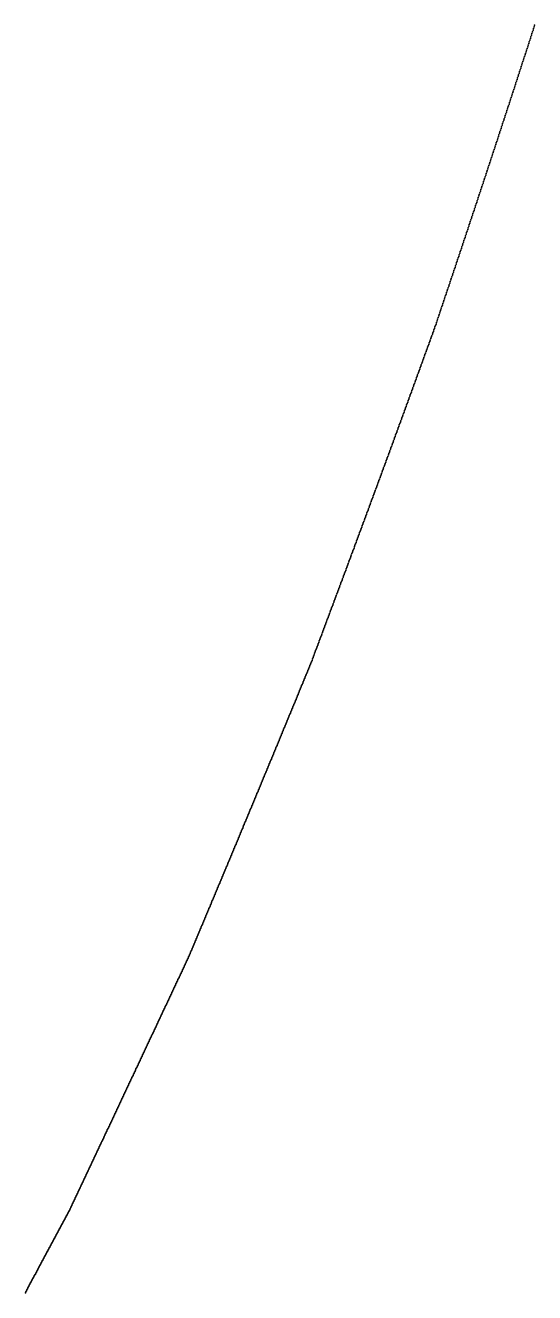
# Model space of a CAD drawing. Header units: metres. Extents: x 0 to 360, y 46 to 216.
# Drawn here: x 173.33 to 180, y 73.08 to 89.7 of the extents above; entities that cross this region are included whole.
import ezdxf

# ---------------------------------------------------------------- set-up
doc = ezdxf.new("R2010")
doc.units = ezdxf.units.M

msp = doc.modelspace()

# ---------------------------------------------------------------- linework, layer by layer
for p in [(179.965, 89.591), (179.972, 89.613), (179.979, 89.635), (179.986, 89.656), (179.993, 89.678), (180, 89.7), (179.909, 89.418), (179.916, 89.44), (179.923, 89.462), (179.93, 89.483), (179.937, 89.505), (179.944, 89.526), (179.951, 89.548), (179.958, 89.57), (179.853, 89.246), (179.86, 89.267), (179.867, 89.289), (179.874, 89.311), (179.881, 89.332), (179.888, 89.354), (179.895, 89.375), (179.902, 89.397), (179.797, 89.074), (179.804, 89.095), (179.811, 89.117), (179.818, 89.138), (179.825, 89.16), (179.832, 89.181), (179.839, 89.203), (179.846, 89.224), (179.749, 88.924), (179.756, 88.945), (179.763, 88.967), (179.77, 88.988), (179.777, 89.01), (179.784, 89.031), (179.79, 89.052), (179.693, 88.753), (179.7, 88.774), (179.707, 88.795), (179.714, 88.817), (179.721, 88.838), (179.728, 88.86), (179.735, 88.881), (179.742, 88.902), (179.637, 88.582), (179.644, 88.603), (179.651, 88.625), (179.658, 88.646), (179.665, 88.667), (179.672, 88.689), (179.679, 88.71), (179.686, 88.731), (179.581, 88.412), (179.588, 88.433), (179.595, 88.454), (179.602, 88.475), (179.609, 88.497), (179.616, 88.518), (179.623, 88.539), (179.63, 88.561), (179.532, 88.263), (179.539, 88.284), (179.546, 88.305), (179.553, 88.327), (179.56, 88.348), (179.567, 88.369), (179.574, 88.39), (179.477, 88.093), (179.484, 88.115), (179.491, 88.136), (179.498, 88.157), (179.505, 88.178), (179.512, 88.199), (179.519, 88.221), (179.526, 88.242), (179.421, 87.924), (179.428, 87.946), (179.435, 87.967), (179.442, 87.988), (179.449, 88.009), (179.456, 88.03), (179.463, 88.051), (179.47, 88.072), (179.366, 87.756), (179.372, 87.777), (179.379, 87.798), (179.386, 87.819), (179.393, 87.84), (179.4, 87.861), (179.407, 87.882), (179.414, 87.903), (179.31, 87.588), (179.317, 87.609), (179.324, 87.63), (179.331, 87.651), (179.338, 87.672), (179.345, 87.693), (179.352, 87.714), (179.359, 87.735), (179.254, 87.42), (179.261, 87.441), (179.268, 87.462), (179.275, 87.483), (179.282, 87.504), (179.289, 87.525), (179.296, 87.546), (179.303, 87.567), (179.199, 87.253), (179.206, 87.273), (179.213, 87.294), (179.22, 87.315), (179.227, 87.336), (179.234, 87.357), (179.241, 87.378), (179.248, 87.399), (179.144, 87.086), (179.15, 87.106), (179.157, 87.127), (179.164, 87.148), (179.171, 87.169), (179.178, 87.19), (179.185, 87.211), (179.192, 87.232), (179.088, 86.919), (179.095, 86.94), (179.102, 86.961), (179.109, 86.982), (179.116, 87.002), (179.123, 87.023), (179.13, 87.044), (179.137, 87.065), (179.033, 86.753), (179.04, 86.774), (179.047, 86.795), (179.053, 86.815), (179.06, 86.836), (179.067, 86.857), (179.074, 86.878), (179.081, 86.898), (178.977, 86.588), (178.984, 86.608), (178.991, 86.629), (178.998, 86.65), (179.005, 86.67), (179.012, 86.691), (179.019, 86.712), (179.026, 86.732), (178.922, 86.422), (178.929, 86.443), (178.936, 86.464), (178.943, 86.484), (178.95, 86.505), (178.957, 86.526), (178.964, 86.546), (178.97, 86.567), (178.867, 86.258), (178.874, 86.278), (178.881, 86.299), (178.888, 86.319), (178.894, 86.34), (178.901, 86.361), (178.908, 86.381), (178.915, 86.402), (178.812, 86.093), (178.818, 86.114), (178.825, 86.134), (178.832, 86.155), (178.839, 86.175), (178.846, 86.196), (178.853, 86.217), (178.86, 86.237), (178.756, 85.93), (178.763, 85.95), (178.77, 85.97), (178.777, 85.991), (178.784, 86.011), (178.791, 86.032), (178.798, 86.052), (178.805, 86.073), (178.701, 85.763), (178.708, 85.782), (178.715, 85.802), (178.722, 85.827), (178.729, 85.848), (178.736, 85.868), (178.743, 85.889), (178.749, 85.909), (178.639, 85.592), (178.646, 85.611), (178.653, 85.63), (178.66, 85.649), (178.667, 85.668), (178.674, 85.687), (178.681, 85.706), (178.687, 85.725), (178.694, 85.744), (178.577, 85.421), (178.584, 85.44), (178.591, 85.459), (178.598, 85.478), (178.605, 85.497), (178.612, 85.516), (178.619, 85.535), (178.625, 85.554), (178.632, 85.573), (178.522, 85.269), (178.529, 85.288), (178.536, 85.307), (178.543, 85.326), (178.55, 85.345), (178.557, 85.364), (178.563, 85.383), (178.57, 85.402), (178.46, 85.099), (178.467, 85.118), (178.474, 85.137), (178.481, 85.156), (178.488, 85.175), (178.495, 85.193), (178.502, 85.212), (178.508, 85.231), (178.515, 85.25), (178.398, 84.929), (178.405, 84.948), (178.412, 84.967), (178.419, 84.986), (178.426, 85.005), (178.433, 85.023), (178.44, 85.042), (178.447, 85.061), (178.453, 85.08), (178.337, 84.759), (178.344, 84.778), (178.35, 84.797), (178.357, 84.816), (178.364, 84.835), (178.371, 84.854), (178.378, 84.872), (178.385, 84.891), (178.392, 84.91), (178.275, 84.59), (178.282, 84.609), (178.289, 84.628), (178.295, 84.647), (178.302, 84.665), (178.309, 84.684), (178.316, 84.703), (178.323, 84.722), (178.33, 84.741), (178.213, 84.422), (178.22, 84.44), (178.227, 84.459), (178.234, 84.478), (178.241, 84.496), (178.247, 84.515), (178.254, 84.534), (178.261, 84.553), (178.268, 84.572), (178.158, 84.272), (178.165, 84.291), (178.172, 84.309), (178.179, 84.328), (178.186, 84.347), (178.193, 84.365), (178.199, 84.384), (178.206, 84.403), (178.097, 84.104), (178.104, 84.122), (178.11, 84.141), (178.117, 84.16), (178.124, 84.178), (178.131, 84.197), (178.138, 84.216), (178.145, 84.234), (178.152, 84.253), (178.035, 83.936), (178.042, 83.955), (178.049, 83.973), (178.056, 83.992), (178.063, 84.01), (178.069, 84.029), (178.076, 84.048), (178.083, 84.066), (178.09, 84.085), (177.974, 83.769), (177.98, 83.787), (177.987, 83.806), (177.994, 83.824), (178.001, 83.843), (178.008, 83.862), (178.015, 83.88), (178.021, 83.899), (178.028, 83.917), (177.912, 83.602), (177.919, 83.62), (177.926, 83.639), (177.933, 83.657), (177.939, 83.676), (177.946, 83.694), (177.953, 83.713), (177.96, 83.731), (177.967, 83.75), (177.851, 83.435), (177.857, 83.454), (177.864, 83.472), (177.871, 83.491), (177.878, 83.509), (177.885, 83.528), (177.892, 83.546), (177.898, 83.565), (177.905, 83.583), (177.789, 83.269), (177.796, 83.287), (177.803, 83.306), (177.81, 83.324), (177.817, 83.343), (177.823, 83.361), (177.83, 83.38), (177.837, 83.398), (177.844, 83.417), (177.728, 83.103), (177.735, 83.121), (177.742, 83.14), (177.748, 83.158), (177.755, 83.177), (177.762, 83.195), (177.769, 83.214), (177.776, 83.232), (177.782, 83.25), (177.667, 82.938), (177.673, 82.956), (177.68, 82.974), (177.687, 82.993), (177.694, 83.011), (177.701, 83.029), (177.707, 83.048), (177.714, 83.066), (177.721, 83.085), (177.605, 82.772), (177.612, 82.791), (177.619, 82.809), (177.626, 82.827), (177.633, 82.846), (177.639, 82.864), (177.646, 82.882), (177.653, 82.901), (177.66, 82.919), (177.544, 82.608), (177.551, 82.626), (177.558, 82.644), (177.564, 82.663), (177.571, 82.681), (177.578, 82.699), (177.585, 82.717), (177.592, 82.736), (177.598, 82.754), (177.483, 82.443), (177.49, 82.462), (177.496, 82.48), (177.503, 82.498), (177.51, 82.516), (177.517, 82.535), (177.524, 82.553), (177.53, 82.571), (177.537, 82.589), (177.415, 82.261), (177.422, 82.279), (177.428, 82.298), (177.435, 82.316), (177.442, 82.334), (177.449, 82.352), (177.456, 82.37), (177.462, 82.389), (177.469, 82.407), (177.476, 82.425), (177.354, 82.098), (177.361, 82.116), (177.367, 82.134), (177.374, 82.152), (177.381, 82.17), (177.388, 82.188), (177.395, 82.207), (177.401, 82.225), (177.408, 82.243), (177.293, 81.934), (177.3, 81.953), (177.306, 81.971), (177.313, 81.989), (177.32, 82.007), (177.327, 82.025), (177.333, 82.043), (177.34, 82.061), (177.347, 82.079), (177.232, 81.772), (177.238, 81.79), (177.245, 81.808), (177.252, 81.826), (177.259, 81.844), (177.266, 81.862), (177.272, 81.88), (177.279, 81.898), (177.286, 81.916), (177.171, 81.609), (177.177, 81.627), (177.184, 81.645), (177.191, 81.663), (177.198, 81.681), (177.205, 81.699), (177.211, 81.717), (177.218, 81.736), (177.225, 81.754), (177.103, 81.429), (177.11, 81.447), (177.117, 81.465), (177.123, 81.483), (177.13, 81.501), (177.137, 81.519), (177.144, 81.537), (177.15, 81.555), (177.157, 81.573), (177.164, 81.591), (177.042, 81.272), (177.049, 81.288), (177.056, 81.305), (177.062, 81.321), (177.069, 81.337), (177.076, 81.354), (177.083, 81.372), (177.089, 81.393), (177.096, 81.411), (176.974, 81.107), (176.981, 81.124), (176.988, 81.14), (176.995, 81.157), (177.002, 81.173), (177.008, 81.189), (177.015, 81.206), (177.022, 81.222), (177.029, 81.239), (177.035, 81.255), (176.907, 80.943), (176.914, 80.96), (176.92, 80.976), (176.927, 80.993), (176.934, 81.009), (176.941, 81.025), (176.947, 81.042), (176.954, 81.058), (176.961, 81.075), (176.968, 81.091), (176.839, 80.78), (176.846, 80.796), (176.853, 80.812), (176.86, 80.829), (176.866, 80.845), (176.873, 80.861), (176.88, 80.878), (176.887, 80.894), (176.893, 80.911), (176.9, 80.927), (176.765, 80.6), (176.772, 80.616), (176.779, 80.632), (176.785, 80.649), (176.792, 80.665), (176.799, 80.682), (176.806, 80.698), (176.812, 80.714), (176.819, 80.731), (176.826, 80.747), (176.833, 80.763), (176.698, 80.437), (176.705, 80.453), (176.711, 80.469), (176.718, 80.486), (176.725, 80.502), (176.731, 80.518), (176.738, 80.535), (176.745, 80.551), (176.752, 80.567), (176.758, 80.583), (176.63, 80.274), (176.637, 80.29), (176.644, 80.306), (176.651, 80.323), (176.657, 80.339), (176.664, 80.355), (176.671, 80.371), (176.678, 80.388), (176.684, 80.404), (176.691, 80.42), (176.563, 80.111), (176.57, 80.127), (176.577, 80.144), (176.583, 80.16), (176.59, 80.176), (176.597, 80.192), (176.603, 80.209), (176.61, 80.225), (176.617, 80.241), (176.624, 80.257), (176.496, 79.949), (176.503, 79.965), (176.509, 79.981), (176.516, 79.997), (176.523, 80.014), (176.529, 80.03), (176.536, 80.046), (176.543, 80.062), (176.55, 80.079), (176.556, 80.095), (176.422, 79.77), (176.429, 79.787), (176.435, 79.803), (176.442, 79.819), (176.449, 79.835), (176.455, 79.851), (176.462, 79.868), (176.469, 79.884), (176.476, 79.9), (176.482, 79.916), (176.489, 79.932), (176.355, 79.609), (176.361, 79.625), (176.368, 79.641), (176.375, 79.657), (176.382, 79.673), (176.388, 79.689), (176.395, 79.706), (176.402, 79.722), (176.408, 79.738), (176.415, 79.754), (176.288, 79.447), (176.294, 79.463), (176.301, 79.479), (176.308, 79.495), (176.314, 79.512), (176.321, 79.528), (176.328, 79.544), (176.335, 79.56), (176.341, 79.576), (176.348, 79.592), (176.214, 79.27), (176.221, 79.286), (176.227, 79.302), (176.234, 79.318), (176.241, 79.334), (176.247, 79.35), (176.254, 79.366), (176.261, 79.382), (176.267, 79.399), (176.274, 79.415), (176.281, 79.431), (176.147, 79.109), (176.154, 79.125), (176.16, 79.141), (176.167, 79.157), (176.174, 79.173), (176.18, 79.189), (176.187, 79.205), (176.194, 79.221), (176.2, 79.237), (176.207, 79.254), (176.08, 78.948), (176.087, 78.964), (176.093, 78.98), (176.1, 78.996), (176.107, 79.012), (176.113, 79.028), (176.12, 79.044), (176.127, 79.06), (176.133, 79.077), (176.14, 79.093), (176.006, 78.772), (176.013, 78.788), (176.02, 78.804), (176.026, 78.82), (176.033, 78.836), (176.04, 78.852), (176.046, 78.868), (176.053, 78.884), (176.06, 78.9), (176.066, 78.916), (176.073, 78.932), (175.939, 78.612), (175.946, 78.628), (175.953, 78.644), (175.959, 78.66), (175.966, 78.676), (175.973, 78.692), (175.979, 78.708), (175.986, 78.724), (175.993, 78.74), (176, 78.756), (175.873, 78.452), (175.879, 78.468), (175.886, 78.484), (175.893, 78.5), (175.899, 78.516), (175.906, 78.532), (175.913, 78.548), (175.919, 78.564), (175.926, 78.58), (175.933, 78.596), (175.799, 78.276), (175.806, 78.292), (175.812, 78.308), (175.819, 78.324), (175.826, 78.34), (175.832, 78.356), (175.839, 78.372), (175.846, 78.388), (175.852, 78.404), (175.859, 78.42), (175.866, 78.436), (175.732, 78.117), (175.739, 78.133), (175.746, 78.149), (175.752, 78.165), (175.759, 78.181), (175.766, 78.197), (175.772, 78.213), (175.779, 78.229), (175.786, 78.244), (175.792, 78.26), (175.659, 77.942), (175.666, 77.958), (175.672, 77.974), (175.679, 77.99), (175.686, 78.006), (175.692, 78.022), (175.699, 78.038), (175.706, 78.054), (175.712, 78.069), (175.719, 78.085), (175.726, 78.101), (175.592, 77.784), (175.599, 77.8), (175.606, 77.815), (175.612, 77.831), (175.619, 77.847), (175.626, 77.863), (175.632, 77.879), (175.639, 77.895), (175.646, 77.911), (175.652, 77.926), (175.519, 77.61), (175.526, 77.626), (175.532, 77.641), (175.539, 77.657), (175.546, 77.673), (175.552, 77.689), (175.559, 77.705), (175.566, 77.72), (175.572, 77.736), (175.579, 77.752), (175.586, 77.768), (175.446, 77.441), (175.453, 77.455), (175.459, 77.469), (175.466, 77.484), (175.473, 77.498), (175.479, 77.512), (175.486, 77.529), (175.492, 77.546), (175.499, 77.562), (175.506, 77.578), (175.512, 77.594), (175.373, 77.285), (175.379, 77.299), (175.386, 77.313), (175.393, 77.328), (175.399, 77.342), (175.406, 77.356), (175.413, 77.37), (175.419, 77.384), (175.426, 77.398), (175.433, 77.413), (175.439, 77.427), (175.293, 77.115), (175.3, 77.129), (175.306, 77.144), (175.313, 77.158), (175.32, 77.172), (175.326, 77.186), (175.333, 77.2), (175.34, 77.214), (175.346, 77.229), (175.353, 77.243), (175.359, 77.257), (175.366, 77.271), (175.213, 76.946), (175.22, 76.96), (175.227, 76.974), (175.233, 76.988), (175.24, 77.002), (175.247, 77.016), (175.253, 77.03), (175.26, 77.045), (175.266, 77.059), (175.273, 77.073), (175.28, 77.087), (175.286, 77.101), (175.134, 76.776), (175.14, 76.79), (175.147, 76.804), (175.154, 76.818), (175.16, 76.833), (175.167, 76.847), (175.174, 76.861), (175.18, 76.875), (175.187, 76.889), (175.193, 76.903), (175.2, 76.917), (175.207, 76.931), (175.061, 76.621), (175.067, 76.635), (175.074, 76.649), (175.081, 76.663), (175.087, 76.677), (175.094, 76.691), (175.101, 76.705), (175.107, 76.72), (175.114, 76.734), (175.121, 76.748), (175.127, 76.762), (174.981, 76.451), (174.988, 76.466), (174.995, 76.48), (175.001, 76.494), (175.008, 76.508), (175.014, 76.522), (175.021, 76.536), (175.028, 76.55), (175.034, 76.564), (175.041, 76.578), (175.048, 76.592), (175.054, 76.607), (174.902, 76.282), (174.909, 76.296), (174.915, 76.31), (174.922, 76.325), (174.928, 76.339), (174.935, 76.353), (174.942, 76.367), (174.948, 76.381), (174.955, 76.395), (174.962, 76.409), (174.968, 76.423), (174.975, 76.437), (174.823, 76.113), (174.829, 76.127), (174.836, 76.142), (174.842, 76.156), (174.849, 76.17), (174.856, 76.184), (174.862, 76.198), (174.869, 76.212), (174.875, 76.226), (174.882, 76.24), (174.889, 76.254), (174.895, 76.268), (174.75, 75.959), (174.757, 75.973), (174.763, 75.987), (174.77, 76.001), (174.776, 76.015), (174.783, 76.029), (174.79, 76.043), (174.796, 76.057), (174.803, 76.071), (174.809, 76.085), (174.816, 76.099), (174.671, 75.79), (174.677, 75.804), (174.684, 75.818), (174.69, 75.832), (174.697, 75.846), (174.704, 75.86), (174.71, 75.874), (174.717, 75.888), (174.723, 75.902), (174.73, 75.916), (174.737, 75.931), (174.743, 75.945), (174.591, 75.622), (174.598, 75.636), (174.605, 75.65), (174.611, 75.664), (174.618, 75.678), (174.624, 75.692), (174.631, 75.706), (174.638, 75.72), (174.644, 75.734), (174.651, 75.748), (174.657, 75.762), (174.664, 75.776), (174.512, 75.453), (174.519, 75.467), (174.526, 75.481), (174.532, 75.495), (174.539, 75.509), (174.545, 75.523), (174.552, 75.537), (174.559, 75.552), (174.565, 75.566), (174.572, 75.58), (174.578, 75.594), (174.585, 75.608), (174.433, 75.285), (174.44, 75.299), (174.446, 75.313), (174.453, 75.327), (174.46, 75.341), (174.466, 75.355), (174.473, 75.369), (174.479, 75.383), (174.486, 75.397), (174.493, 75.411), (174.499, 75.425), (174.506, 75.439), (174.354, 75.117), (174.361, 75.131), (174.367, 75.145), (174.374, 75.159), (174.381, 75.173), (174.387, 75.187), (174.394, 75.201), (174.4, 75.215), (174.407, 75.229), (174.414, 75.243), (174.42, 75.257), (174.427, 75.271), (174.275, 74.95), (174.282, 74.964), (174.289, 74.978), (174.295, 74.992), (174.302, 75.006), (174.308, 75.02), (174.315, 75.034), (174.321, 75.048), (174.328, 75.062), (174.335, 75.076), (174.341, 75.09), (174.348, 75.104), (174.196, 74.782), (174.203, 74.796), (174.21, 74.81), (174.216, 74.824), (174.223, 74.838), (174.229, 74.852), (174.236, 74.866), (174.242, 74.88), (174.249, 74.894), (174.256, 74.908), (174.262, 74.922), (174.269, 74.936), (174.124, 74.629), (174.131, 74.643), (174.137, 74.657), (174.144, 74.671), (174.151, 74.685), (174.157, 74.699), (174.164, 74.713), (174.17, 74.727), (174.177, 74.741), (174.183, 74.754), (174.19, 74.768), (174.045, 74.462), (174.052, 74.476), (174.059, 74.49), (174.065, 74.504), (174.072, 74.518), (174.078, 74.532), (174.085, 74.545), (174.091, 74.559), (174.098, 74.573), (174.105, 74.587), (174.111, 74.601), (174.118, 74.615), (173.967, 74.295), (173.973, 74.309), (173.98, 74.323), (173.986, 74.337), (173.993, 74.351), (174, 74.365), (174.006, 74.379), (174.013, 74.392), (174.019, 74.406), (174.026, 74.42), (174.032, 74.434), (174.039, 74.448), (173.882, 74.12), (173.888, 74.132), (173.895, 74.144), (173.901, 74.156), (173.908, 74.169), (173.914, 74.182), (173.921, 74.198), (173.927, 74.212), (173.934, 74.226), (173.941, 74.24), (173.947, 74.253), (173.954, 74.267), (173.96, 74.281), (173.796, 73.961), (173.803, 73.973), (173.81, 73.985), (173.816, 73.998), (173.823, 74.01), (173.829, 74.022), (173.836, 74.034), (173.842, 74.046), (173.849, 74.059), (173.855, 74.071), (173.862, 74.083), (173.868, 74.095), (173.875, 74.108), (173.705, 73.79), (173.711, 73.802), (173.718, 73.815), (173.724, 73.827), (173.731, 73.839), (173.738, 73.851), (173.744, 73.863), (173.751, 73.876), (173.757, 73.888), (173.764, 73.9), (173.77, 73.912), (173.777, 73.924), (173.783, 73.937), (173.79, 73.949), (173.613, 73.619), (173.62, 73.631), (173.626, 73.644), (173.633, 73.656), (173.639, 73.668), (173.646, 73.68), (173.653, 73.692), (173.659, 73.705), (173.666, 73.717), (173.672, 73.729), (173.679, 73.741), (173.685, 73.753), (173.692, 73.766), (173.698, 73.778), (173.528, 73.46), (173.535, 73.473), (173.541, 73.485), (173.548, 73.497), (173.554, 73.509), (173.561, 73.521), (173.568, 73.534), (173.574, 73.546), (173.581, 73.558), (173.587, 73.57), (173.594, 73.582), (173.6, 73.595), (173.607, 73.607), (173.437, 73.289), (173.443, 73.301), (173.45, 73.314), (173.457, 73.326), (173.463, 73.338), (173.47, 73.35), (173.476, 73.363), (173.483, 73.375), (173.489, 73.387), (173.496, 73.399), (173.502, 73.411), (173.509, 73.424), (173.515, 73.436), (173.522, 73.448), (173.352, 73.13), (173.359, 73.143), (173.365, 73.155), (173.372, 73.167), (173.378, 73.179), (173.385, 73.191), (173.391, 73.204), (173.398, 73.216), (173.404, 73.228), (173.411, 73.24), (173.417, 73.253), (173.424, 73.265), (173.43, 73.277), (173.326, 73.081), (173.333, 73.094), (173.339, 73.106), (173.346, 73.118)]:
    msp.add_point(p)

doc.saveas('drawing.dxf')
